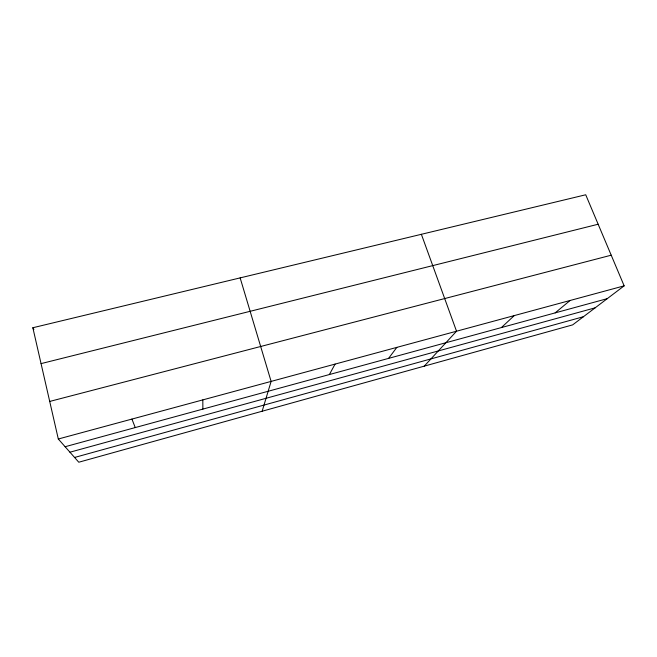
<?xml version="1.0" encoding="UTF-8"?>
<svg xmlns="http://www.w3.org/2000/svg" width="657" height="657" viewBox="0 0 657 657"><rect width="100%" height="100%" fill="white"/><g stroke="black" fill="none" stroke-linecap="round" stroke-linejoin="round"><path stroke-width="0.99" d="M262.151 411.233L271.119 381.405L240.142 277.886M329.379 374.547L335.078 364.101M388.591 358.377L396.844 347.381M424.241 366.154L456.533 331.218L421.375 234.303M501.398 327.564L514.25 315.598M555.157 312.88L570.095 300.487M624.15 285.852L572.674 324.87L78.783 462.224L58.309 439.007L32.85 327.744L585.724 194.776L624.15 285.852L58.309 439.007M74.586 457.461L583.416 316.731M69.946 452.205L595.16 307.829M65.117 446.727L607.273 298.648M49.71 401.435L611.215 255.195M41.054 363.617L598.157 224.234M32.85 327.744L33.885 329.412M131.934 419.084L135.243 427.576M202.816 399.899L202.873 409.097"/></g></svg>
